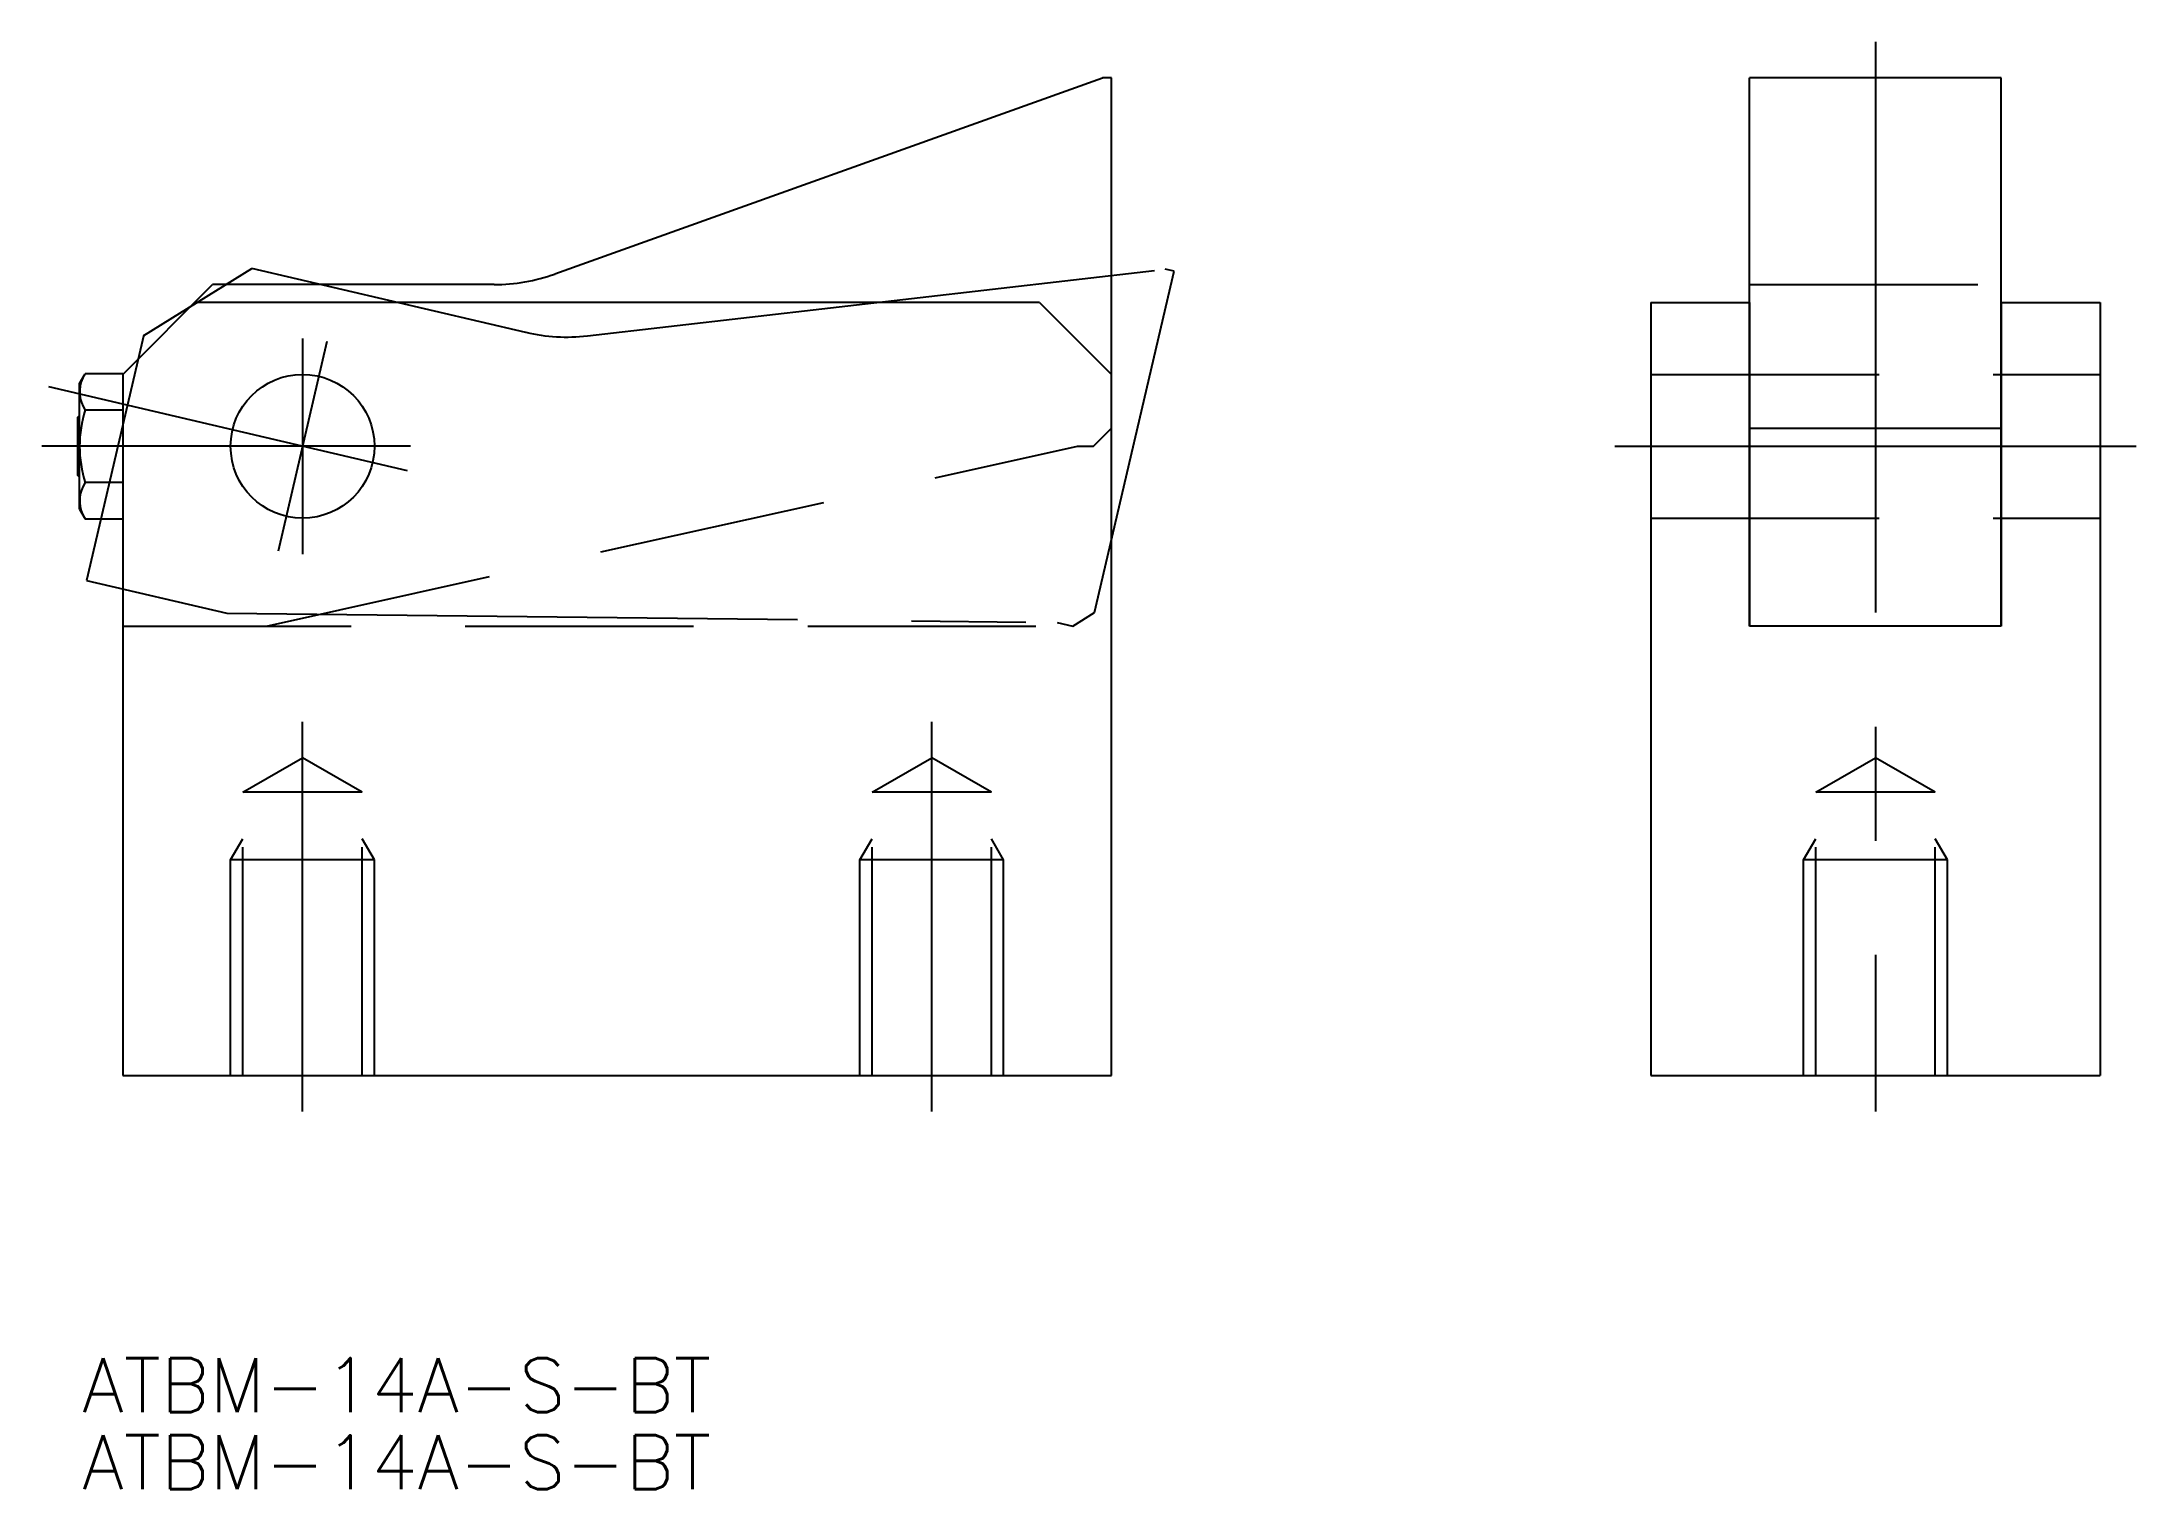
# Model space of a CAD drawing. Extents: x -14 to 102, y -58 to 23.
import ezdxf

# ---------------------------------------------------------------- set-up
doc = ezdxf.new("R2010")
doc.units = 0
for name, pattern in [('CENTER', [50.8, 31.75, -6.35, 6.35, -6.35]), ('DASHED', [19.05, 12.7, -6.35]), ('PHANTOM', [63.5, 31.75, -6.35, 6.35, -6.35, 6.35, -6.35])]:
    doc.linetypes.add(name, pattern=pattern)
doc.layers.get('0').update_dxf_attribs({"linetype": 'CONTINUOUS'})
doc.layers.add('CENTER', color=1, linetype='CENTER')
doc.styles.get("Standard").update_dxf_attribs({"font": 'txt.shx', "height": 3, "bigfont": 'bigfont.shx'})

# ---------------------------------------------------------------- blocks, each defined once
blk = doc.blocks.new('*U4')
at = {"color": 7, "linetype": 'CONTINUOUS'}
blk.add_text('ATBM-14A-S-BT', height=3, dxfattribs=at).set_placement((-12.25, -53.73))
blk = doc.blocks.new('*U5')
at = {"color": 7, "linetype": 'CONTINUOUS'}
blk.add_text('ATBM-14A-S-BT', height=3, dxfattribs=at).set_placement((-12.25, -58.02))

msp = doc.modelspace()

# ---------------------------------------------------------------- linework, layer by layer
at = {"color": 7, "linetype": 'CONTINUOUS'}
for p, q in [((14.04, 9.59), (44.5, 20.5)), ((45, 20.5), (44.5, 20.5)), ((45, -35), (45, 20.5)), ((94.5, 20.5), (80.5, 20.5)), ((80.5, -10), (80.5, 20.5)), ((94.5, -10), (94.5, 20.5)), ((-10, 4), (-5, 9)), ((10.66, 9), (-5, 9)), ((41, 8), (-6, 8)), ((41, 8), (45, 4)), ((75, 8), (75, -35)), ((75, 8), (80.5, 8)), ((80.5, 8), (80.5, -10)), ((94.5, 8), (94.5, -10)), ((94.5, 8), (100, 8)), ((100, 8), (100, -35)), ((-12.4, 3.5), (-12.09, 4.04)), ((-12.4, -3.5), (-12.4, 3.5)), ((-10, 4.04), (-12.09, 4.04)), ((-10, 4.04), (-10, -35)), ((-12.5, 1.62), (-12.4, 1.72)), ((-12.5, -1.62), (-12.5, 1.62)), ((-12.09, 2.02), (-10, 2.02)), ((80.5, 1), (94.5, 1)), ((80.5, 0), (94.5, 0)), ((-12.4, -1.72), (-12.5, -1.62)), ((-10, -2.02), (-12.09, -2.02)), ((-12.4, -3.5), (-12.09, -4.04)), ((-12.09, -4.04), (-10, -4.04)), ((94.5, -10), (80.5, -10)), ((-10, -35), (45, -35)), ((75, -35), (100, -35))]:
    msp.add_line(p, q, dxfattribs=at)
at = {"color": 3, "linetype": 'PHANTOM'}
for p, q in [((-8.83, 6.17), (-2.82, 9.9)), ((12.43, 6.34), (-2.82, 9.9)), ((15.85, 6.15), (47.99, 9.85)), ((44.05, -9.25), (48.48, 9.74)), ((48.48, 9.74), (47.99, 9.85)), ((-8.82, 6.21), (-12.01, -7.47)), ((1.36, 5.84), (-1.36, -5.84)), ((5.84, -1.36), (-14.12, 3.3)), ((-12.01, -7.47), (-4.22, -9.28)), ((-4.22, -9.28), (41.98, -9.8)), ((42.85, -10), (44.05, -9.25)), ((41.98, -9.8), (42.85, -10))]:
    msp.add_line(p, q, dxfattribs=at)
at = {"color": 3, "linetype": 'DASHED'}
for p, q in [((80.5, 9), (94.5, 9)), ((75, 4), (100, 4)), ((-2, -10), (43.11, 0)), ((43.11, 0), (44, 0)), ((44, 0), (45, 1)), ((75, -4), (100, -4)), ((-10, -10), (45, -10)), ((-3.32, -19.25), (0, -17.33)), ((3.32, -19.25), (0, -17.33)), ((31.68, -19.25), (35, -17.33)), ((38.32, -19.25), (35, -17.33)), ((84.18, -19.25), (87.5, -17.33)), ((90.82, -19.25), (87.5, -17.33)), ((3.32, -19.25), (-3.32, -19.25)), ((-3.32, -35), (-3.32, -19.25)), ((3.32, -35), (3.32, -19.25)), ((38.32, -19.25), (31.68, -19.25)), ((31.68, -35), (31.68, -19.25)), ((38.32, -35), (38.32, -19.25)), ((90.82, -19.25), (84.18, -19.25)), ((84.18, -35), (84.18, -19.25)), ((90.82, -35), (90.82, -19.25)), ((-4, -23), (-3.32, -21.83)), ((4, -23), (3.32, -21.83)), ((31, -23), (31.68, -21.83)), ((39, -23), (38.32, -21.83)), ((83.5, -23), (84.18, -21.83)), ((91.5, -23), (90.82, -21.83)), ((4, -23), (-4, -23)), ((-4, -35), (-4, -23)), ((4, -35), (4, -23)), ((39, -23), (31, -23)), ((31, -35), (31, -23)), ((39, -35), (39, -23)), ((91.5, -23), (83.5, -23)), ((83.5, -35), (83.5, -23)), ((91.5, -35), (91.5, -23))]:
    msp.add_line(p, q, dxfattribs=at)
at = {"color": 3, "linetype": 'CONTINUOUS'}
for p, q in [((-12.5, 1.62), (-12.4, 1.62)), ((-12.5, -1.62), (-12.4, -1.62))]:
    msp.add_line(p, q, dxfattribs=at)
at = {"color": 7, "linetype": 'CONTINUOUS'}
msp.add_circle((0, 0), 4, dxfattribs=at)
for centre, radius, start, end in [((10.66, 19), 10, 270, 289.7103), ((-10.61, 3.03), 1.79, 154.3842, 214.3842), ((-5.71, 0), 6.69, 162.412, 197.588), ((-10.61, -3.03), 1.79, 145.6158, 205.6158)]:
    msp.add_arc(centre, radius, start, end, dxfattribs=at)
at = {"color": 3, "linetype": 'PHANTOM'}
msp.add_arc((14.7, 16.08), 10, 256.8634, 276.5738, dxfattribs=at)
at = {"layer": 'CENTER', "color": 1, "linetype": 'CENTER'}
for p, q in [((87.5, 22.5), (87.5, -37)), ((0, 6), (0, -6)), ((6, 0), (-14.5, 0)), ((73, 0), (102, 0)), ((0, -37), (0, -15.33)), ((35, -37), (35, -15.33))]:
    msp.add_line(p, q, dxfattribs=at)

# ---------------------------------------------------------------- block references
at = {"color": 7, "linetype": 'CONTINUOUS'}
for name in ['*U4', '*U5']:
    msp.add_blockref(name, (0, 0), dxfattribs=at)

doc.saveas('drawing.dxf')
